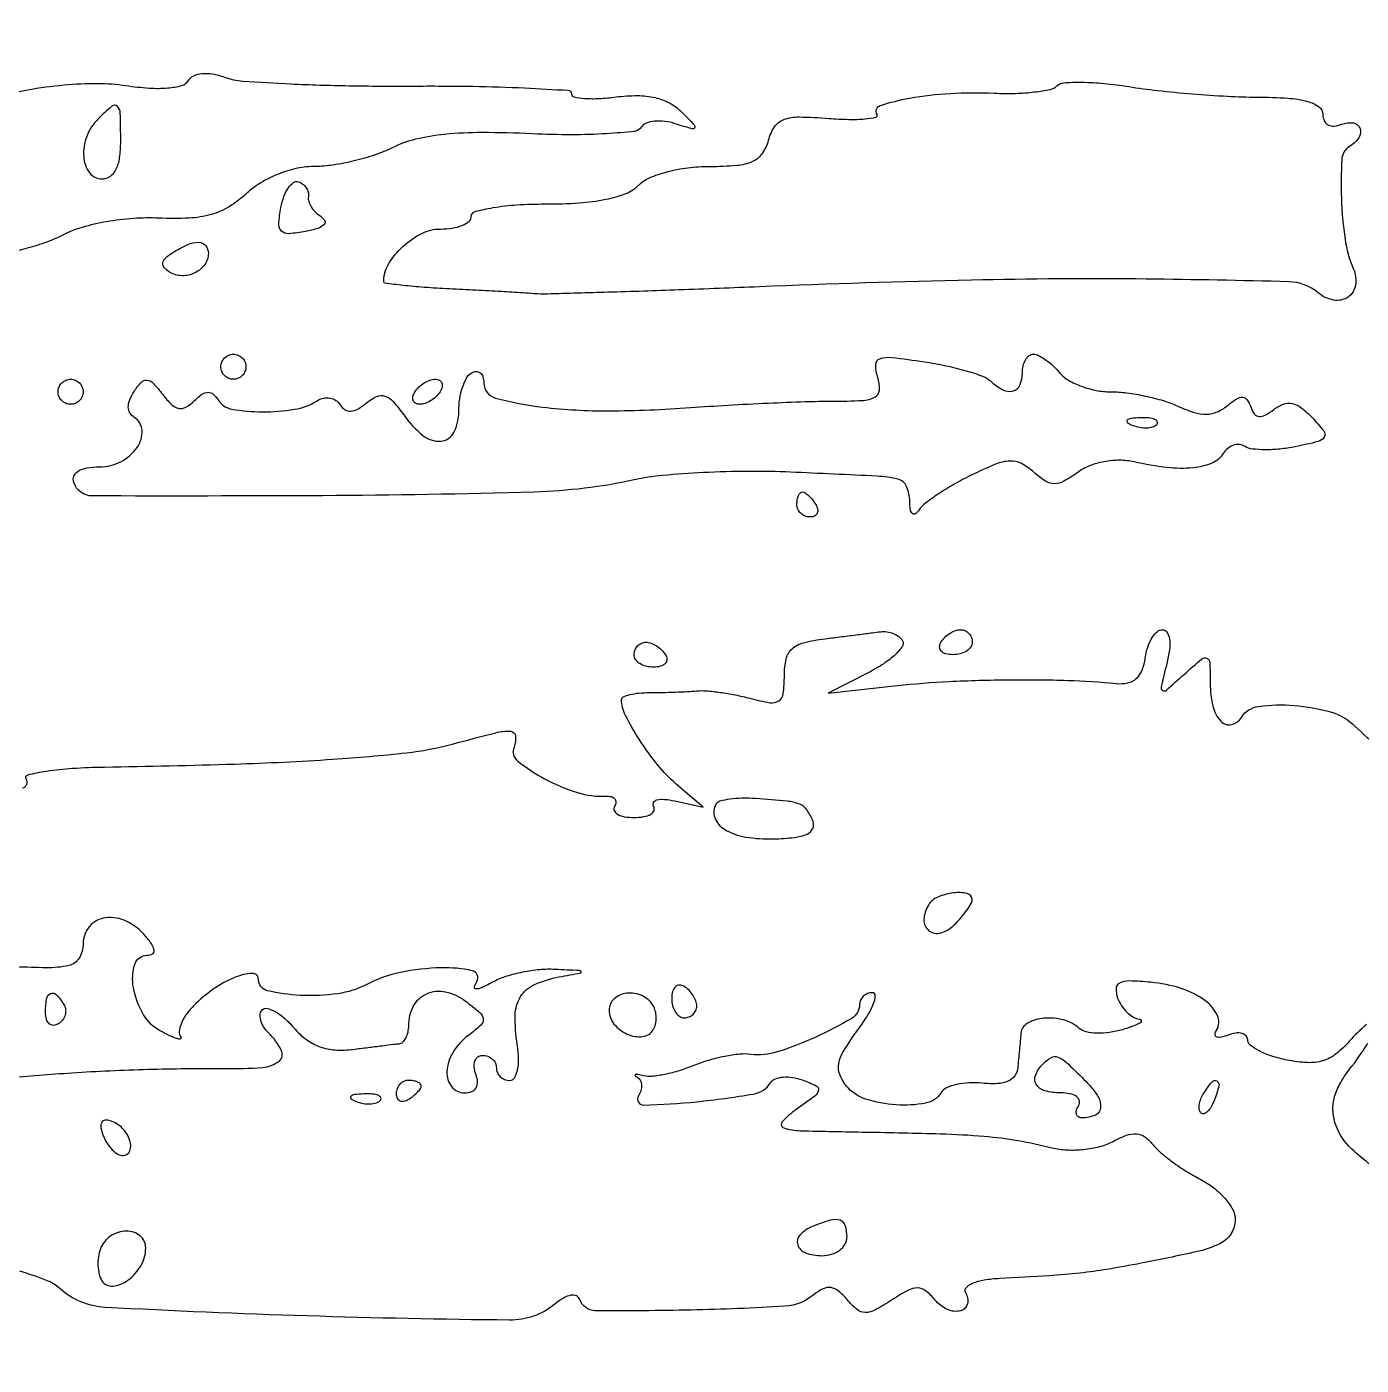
# Model space of a CAD drawing. Extents: x 0 to 4160, y 0 to 3120.
# Drawn here: x 3569.5 to 3676.1, y 1982.2 to 2089.2 of the extents above; entities that cross this region are included whole.
import ezdxf

# ---------------------------------------------------------------- set-up
doc = ezdxf.new("R2010")
doc.units = 0

msp = doc.modelspace()

# ---------------------------------------------------------------- linework, layer by layer
for points in [[(4159.499279, 606.274193, 0.000001), (4159.667734, 974.478125, 0.000057), (4159.806661, 1380.08378, 0.000034), (4159.883999, 1862.25), (4160, 3120), (3296.563358, 3120), (2433.126717, 3120)], [(757.647081, 3119.740147, 0.000002), (520.492565, 3119.487217, 0.4139)], [(1964.75, 0.149832, 0.000016), (2717.930904, 0.232101, 0.000028), (3351.473438, 0.357111)], [(3566.448822, 2083.450377, -0.017255), (3569.549381, 2084.115179, -0.021235), (3572.481256, 2084.51115, -0.023315), (3575.142029, 2084.631389, -0.036863), (3577.418194, 2084.459997, 0.020131), (3579.264196, 2084.258742, 0.03736), (3580.770144, 2084.268303, 0.046602), (3581.879039, 2084.463417, 0.189707), (3582.417169, 2084.865976, -0.147108), (3582.83907, 2085.239837, -0.085479), (3583.498131, 2085.416882, -0.066822), (3584.337259, 2085.381994, -0.042268), (3585.285402, 2085.130293, 0.068377), (3586.751253, 2084.821801, 0.005839), (3590.59478, 2084.593974, 0.007637), (3595.205273, 2084.445212, 0.005843), (3600.250021, 2084.418503, -0.005177), (3605.138903, 2084.39913, -0.008622), (3609.254717, 2084.269191, -0.002959), (3612.733829, 2084.078615, -0.39657), (3613.000021, 2083.795762, 0.356569), (3613.202903, 2083.547426, 0.032905), (3614.048327, 2083.432612, 0.030843), (3615.200477, 2083.42394, 0.018302), (3616.568753, 2083.548438, -0.032083), (3618.265376, 2083.6558, -0.055466), (3619.668617, 2083.498309, -0.066007), (3620.823247, 2083.071062, -0.074932), (3621.772114, 2082.370744, -0.004857), (3622.796888, 2081.325865, -0.318291), (3622.832605, 2081.089007, -0.362085), (3622.626856, 2080.999738, -0.005473), (3621.287517, 2081.408746, 0.044796), (3620.434293, 2081.597572, 0.05572), (3619.622448, 2081.611328, 0.066155), (3618.968282, 2081.460572, 0.166155), (3618.595098, 2081.153872, -0.231438), (3618.036623, 2080.801901, -0.011239), (3615.789875, 2080.610442, -0.016366), (3613.023213, 2080.527958, -0.010885), (3609.850346, 2080.606321, 0.011185), (3605.876078, 2080.702091, 0.025281), (3602.870499, 2080.55522, 0.033375), (3600.535867, 2080.163823, 0.057541), (3598.685767, 2079.493127, -0.034307), (3597.310037, 2078.920936, -0.021859), (3595.644326, 2078.438606, -0.021946), (3593.961014, 2078.107428, -0.037612), (3592.534923, 2078, 0.053095), (3591.105908, 2077.847823, 0.041178), (3589.607839, 2077.393442, 0.041105), (3588.201343, 2076.698408, 0.052271), (3587.045555, 2075.827814, -0.05125), (3585.66494, 2074.783453, -0.068137), (3584.222583, 2074.158035, -0.056194), (3582.459135, 2073.871995, -0.023537), (3580.049642, 2073.868458, 0.02938), (3578.0124, 2073.841676, 0.025039), (3575.879039, 2073.580201, 0.025937), (3573.921817, 2073.134534, 0.051275), (3572.442649, 2072.546805, -0.032291), (3571.111535, 2071.958564, -0.022361), (3569.542003, 2071.461266, -0.022624), (3567.984468, 2071.118063, -0.042387)], [(3569.166006, 2028.355379, 0.505252), (3569.454583, 2029.073486, -0.509952), (3569.593478, 2029.411789, -0.021685), (3571.076959, 2029.704322, -0.022067), (3573.148681, 2029.927274, -0.011894), (3575.714793, 2030.02815, 0.003882), (3586.089176, 2030.269571, 0.008755), (3593.942932, 2030.651086, 0.010826), (3599.811462, 2031.167072, 0.038977), (3603.5, 2031.86599, -0.00453), (3606.95463, 2032.770652, -0.074465), (3608.139398, 2032.887614, -0.374647), (3608.532556, 2032.508532, -0.113764), (3608.40736, 2031.619179, 0.327037), (3608.7124, 2030.498431, 0.045631), (3610.845458, 2029.095693, 0.046252), (3613.485935, 2027.985305, 0.090882), (3615.739238, 2027.703607, -0.072756), (3616.173023, 2027.665177, -0.160061), (3616.4534, 2027.492872, -0.200043), (3616.540376, 2027.218942, -0.117067), (3616.430221, 2026.887095, 0.243601), (3616.404808, 2026.551937, 0.165028), (3616.665188, 2026.260584, 0.088153), (3617.226177, 2026.063077, 0.040689), (3618, 2026, 0.041666), (3618.772891, 2026.064518, 0.090397), (3619.331245, 2026.266355, 0.167861), (3619.587724, 2026.564147, 0.237298), (3619.557637, 2026.906741, -0.277618), (3619.554102, 2027.201914, -0.202863), (3619.8232, 2027.402638, -0.082483), (3620.421434, 2027.448187, -0.031635), (3621.24862, 2027.321605), (3623.5, 2026.829727), (3621.36704, 2028.664863, -0.044477), (3619.905231, 2030.168133, -0.027215), (3618.45082, 2032.170861, -0.025144), (3617.305655, 2034.155205, -0.118838), (3617, 2035.423057, -0.29806), (3617.140362, 2035.637598, -0.04301), (3617.660937, 2035.813657, -0.037195), (3618.387703, 2035.935273, -0.02326), (3619.25, 2035.974045, 0.005364), (3620.221248, 2035.98293, 0.004143), (3621.279688, 2036.012743, 0.004189), (3622.267847, 2036.057066, 0.010013), (3623, 2036.110774, -0.043394), (3623.762172, 2036.115741, -0.014643), (3624.867188, 2035.994255, -0.014441), (3626.08711, 2035.787779, -0.016067), (3627.25, 2035.51712, 0.022815), (3628.842966, 2035.168946, 0.190234), (3629.551962, 2035.317406, 0.21951), (3629.910958, 2035.894821, 0.03103), (3630, 2037.328233, -0.053959), (3630.145393, 2038.671557, -0.155842), (3630.608865, 2039.472045, -0.124744), (3631.525797, 2039.95944, -0.029232), (3633.25, 2040.276604, 0.000332), (3634.581605, 2040.442754, 0.000346), (3635.895164, 2040.608461, 0.000332), (3637.030835, 2040.753293, 0.001516), (3637.690983, 2040.839963, -0.071507), (3638.187003, 2040.8354, -0.060595), (3638.692216, 2040.693939, -0.062816), (3639.130059, 2040.443526, -0.093328), (3639.426993, 2040.118128, -0.294436), (3639.418371, 2039.667103, -0.056153), (3638.861341, 2039.011108, -0.043951), (3637.936762, 2038.283456, -0.026958), (3636.73601, 2037.587924), (3633.5, 2035.939592), (3639, 2036.535689, -0.014821), (3643.153114, 2036.861625, -0.009822), (3647.933815, 2037.000479, -0.009882), (3652.628578, 2036.951791, -0.017402), (3656.499516, 2036.700082, 0.075715), (3657.417688, 2036.747326, 0.131047), (3658.096965, 2037.086549, 0.119727), (3658.556357, 2037.74565, 0.057338), (3658.819067, 2038.75, -0.042934), (3659.018067, 2039.611132, -0.057664), (3659.350256, 2040.339062, -0.071284), (3659.756717, 2040.835932, -0.18787), (3660.177959, 2041, -0.25364), (3660.549158, 2040.798751, -0.112312), (3660.748251, 2040.259207, -0.065384), (3660.747591, 2039.399048, -0.028646), (3660.533425, 2038.277154, 0.004629), (3660.085965, 2036.421742, 0.323768), (3660.203252, 2036.143438, 0.326565), (3660.50293, 2036.169146, 0.004673), (3661.925017, 2037.432141, -0.007773), (3663.315871, 2038.652058, -0.265396), (3663.731014, 2038.730023, -0.308971), (3663.966937, 2038.412009, -0.009735), (3664, 2036.714005, 0.058332), (3664.211755, 2034.905106, 0.127259), (3664.859626, 2033.679344, 0.268753), (3665.691646, 2033.416199, 0.202304), (3666.489919, 2033.983688, -0.225584), (3667.86895, 2034.874394, -0.051843), (3670.714715, 2034.948828, -0.051971), (3673.677828, 2034.40568, -0.125721), (3675.578724, 2033.278418, 0.044938), (3677.575753, 2031.611372, 0.038723)], [(3567.856957, 2005.183819, -0.007839), (3573.110084, 2005.606821, -0.009218), (3579.177869, 2005.887581, -0.009226), (3585.25, 2005.944362, 0.018971), (3588.334892, 2006.033346, 0.152543), (3589.642577, 2006.539839, 0.360865), (3589.825737, 2007.416908, 0.074796), (3588.816667, 2008.783333, -0.055262), (3588.414186, 2009.286182, -0.074847), (3588.179803, 2009.817928, -0.094298), (3588.142681, 2010.294713, -0.170386), (3588.310323, 2010.643657, -0.2629), (3588.700993, 2010.752297, -0.069229), (3589.32622, 2010.501725, -0.051772), (3590.06744, 2009.969357, -0.032521), (3590.818026, 2009.209818, 0.053307), (3591.824106, 2008.272869, 0.073788), (3592.906996, 2007.686877, 0.071931), (3594.134843, 2007.431467, 0.047831), (3595.574369, 2007.480594, -0.000887), (3596.74949, 2007.631752, -0.00105), (3597.860908, 2007.770343, -0.000913), (3598.799523, 2007.883645, -0.006674), (3599.25, 2007.9311, 0.168623), (3599.53657, 2008.061043, 0.083351), (3599.779687, 2008.384418, 0.067671), (3599.944442, 2008.845462, 0.052065), (3600, 2009.377555, -0.122054), (3600.388656, 2010.945979, -0.169365), (3601.440194, 2011.924482, -0.158935), (3602.928609, 2012.0718, -0.105613), (3604.502835, 2011.355487, -0.016705), (3605.688144, 2010.414722, -0.196927), (3605.95316, 2009.902717, -0.235331), (3605.757738, 2009.404055, -0.024184), (3604.75, 2008.577928, 0.09591), (3603.544045, 2007.26045, 0.122763), (3603.050732, 2005.69728, 0.185468), (3603.427521, 2004.502039, 0.22852), (3604.468615, 2004, 0.094119), (3605.027855, 2004.106211, 0.166113), (3605.382077, 2004.407358, 0.151899), (3605.496694, 2004.885039, 0.075244), (3605.361626, 2005.5, -0.06502), (3605.22328, 2006.073899, -0.112257), (3605.280284, 2006.559375, -0.151946), (3605.519085, 2006.878743, -0.158089), (3605.893011, 2007, -0.089132), (3606.315658, 2006.924054, -0.095054), (3606.674822, 2006.70625, -0.099889), (3606.91511, 2006.381499, -0.109914), (3607, 2006, 0.105157), (3607.081144, 2005.618445, 0.099185), (3607.311388, 2005.29375, 0.096392), (3607.655395, 2005.07612, 0.093239), (3608.060043, 2005, 0.258249), (3608.44178, 2005.211256, 0.087914), (3608.687882, 2005.819439, 0.05906), (3608.771905, 2006.738698, 0.032382), (3608.668361, 2007.866245, -0.042758), (3608.502446, 2010.204031, -0.135434), (3608.93782, 2011.696477, -0.151519), (3610.039026, 2012.656426, -0.058182), (3612, 2013.263003, 0.001257), (3613.715074, 2013.586218, 0.503529), (3613.761228, 2013.681988, 0.264667), (3613.629784, 2013.766141, 0.000918), (3611.684259, 2013.863818, 0.035624), (3610.45585, 2013.835693, 0.025306), (3609.092004, 2013.63694, 0.025678), (3607.80304, 2013.3124, 0.048387), (3606.813581, 2012.900232, -0.011387), (3605.830369, 2012.402495, -0.111926), (3605.380284, 2012.300464, -0.488752), (3605.253365, 2012.463465, -0.076633), (3605.43834, 2012.900232, 0.517315), (3605.073194, 2013.760924, 0.060411), (3602.603475, 2013.993965, 0.044299), (3599.331554, 2013.615581, 0.068835), (3596.658647, 2012.666685, -0.085427), (3594.334486, 2011.926956, -0.046444), (3591.332386, 2011.792134, -0.046736), (3588.725116, 2012.163132, -0.347014), (3588, 2013.082115, 0.432091), (3587.503879, 2013.549024, 0.082627), (3586.15173, 2013.238797, 0.053643), (3584.393066, 2012.283526, 0.048382), (3582.810217, 2010.946345, 0.039797), (3582.213833, 2010.228281, 0.057464), (3581.819432, 2009.504164, 0.073902), (3581.66949, 2008.881749, 0.212586), (3581.810217, 2008.470995, -0.412085), (3581.805698, 2008.333048, -0.261864), (3581.636439, 2008.2909, -0.040823), (3581.07372, 2008.496164, -0.012092), (3580.25, 2008.899729, -0.139894), (3578.824831, 2010.248131, -0.088306), (3578.015026, 2012.406573, -0.121082), (3578.123196, 2014.262528, -0.329057), (3579.122445, 2015, 0.122183), (3579.532179, 2015.101643, 0.300026), (3579.674576, 2015.361364, 0.128583), (3579.51771, 2015.808783, 0.024942), (3579, 2016.5, 0.104825), (3577.48746, 2017.69631, 0.145363), (3575.794218, 2017.989745, 0.189128), (3574.513301, 2017.304955, 0.178357), (3574, 2015.911763, -0.136181), (3573.684294, 2014.774123, -0.204143), (3572.860905, 2014.177993, -0.06152), (3571.049001, 2013.994342, -0.004959), (3566.25, 2014.146959, 0.006746)], [(3676.491473, 2009.459268, 0.045314), (3675.131566, 2008.151697, -0.047067), (3674.050009, 2007.119021, -0.093176), (3673.002739, 2006.570598, -0.086873), (3671.778431, 2006.4189, -0.036857), (3670.131566, 2006.623687, -0.028376), (3668.932179, 2006.935226, -0.040918), (3667.919897, 2007.35448, -0.047345), (3667.204759, 2007.811923, -0.230746), (3667, 2008.231989, 0.188809), (3666.87315, 2008.555935, 0.1461), (3666.544118, 2008.75058, 0.098296), (3666.042379, 2008.774726, 0.054688), (3665.448062, 2008.618443, -0.036081), (3664.864665, 2008.441629, -0.157926), (3664.510413, 2008.473997, -0.331259), (3664.392991, 2008.675953, -0.110562), (3664.51182, 2009.019125, 0.255555), (3664.574365, 2010.194241, 0.124495), (3663.582876, 2011.383537, 0.080715), (3661.674717, 2012.345766, 0.05264), (3659.252567, 2012.83876, 0.016642), (3657.562864, 2012.944212, 0.11932), (3656.768713, 2012.776215, 0.279264), (3656.482035, 2012.338802, 0.100818), (3656.609556, 2011.575097, 0.055981), (3656.925676, 2010.965288, 0.054185), (3657.372188, 2010.433404, 0.058792), (3657.875085, 2010.053694, 0.111024), (3658.356989, 2009.90032, -0.319097), (3658.498236, 2009.780196, -0.325908), (3658.429865, 2009.609924, -0.052456), (3657.892247, 2009.347538, -0.014542), (3657, 2009.051713, -0.038202), (3655.973229, 2008.827819, -0.041827), (3654.955313, 2008.772062, -0.04594), (3654.088792, 2008.877162, -0.129865), (3653.55, 2009.151393, 0.117686), (3652.300017, 2009.825832, 0.086798), (3650.727785, 2009.963494, 0.104095), (3649.422728, 2009.569399, 0.249509), (3648.88465, 2008.75, 0.000225), (3648.830847, 2008.164062, 0.000114), (3648.763631, 2007.426563, 0.000114), (3648.694608, 2006.665387, 0.00017), (3648.63465, 2006, -0.13564), (3648.397182, 2005.367502, -0.133575), (3647.867459, 2004.94226, -0.091055), (3647.014476, 2004.743227, -0.037636), (3645.82513, 2004.776072, 0.03745), (3644.754733, 2004.806029, 0.044029), (3643.749722, 2004.669639, 0.049444), (3642.945141, 2004.401495, 0.150297), (3642.516113, 2004.026072, -0.212076), (3641.274023, 2003.177657, -0.062456), (3638.916758, 2003.044204, -0.061084), (3636.486027, 2003.512218, -0.142412), (3634.965299, 2004.541812, -0.080354), (3634.416625, 2005.473198, -0.143726), (3634.340492, 2006.351148, -0.090128), (3634.761501, 2007.409004, -0.019528), (3635.872792, 2009.041812, 0.021306), (3636.640024, 2010.177758, 0.044669), (3637.114875, 2011.131032, 0.081492), (3637.250865, 2011.768292, 0.428231), (3637.029937, 2012, 0.091394), (3636.636749, 2011.927525, 0.095816), (3636.302544, 2011.720032, 0.099521), (3636.078904, 2011.410547, 0.107247), (3636, 2011.046917, -0.266566), (3635.37187, 2009.952448, -0.024926), (3632.506176, 2008.464462, -0.030166), (3629.416413, 2007.270439, -0.109163), (3627.329329, 2007.080012, 0.05691), (3626.43628, 2007.091425, 0.023151), (3625.232104, 2006.912865, 0.022547), (3623.942438, 2006.599188, 0.026699), (3622.758684, 2006.184362, -0.023188), (3621.616816, 2005.775194, -0.02387), (3620.452891, 2005.478021, -0.024463), (3619.423841, 2005.318987, -0.086323), (3618.758684, 2005.364157, 0.013432), (3618.307742, 2005.461763, 0.102454), (3618.091881, 2005.457899, 0.600865), (3618.072103, 2005.385478, 0.061773), (3618.256231, 2005.250695, -0.146697), (3618.493099, 2005.006896, -0.10468), (3618.595623, 2004.637975, -0.08711), (3618.546467, 2004.198232, -0.067219), (3618.349667, 2003.756756, 0.595666), (3618.768013, 2003.027585, 0.01932), (3623.003986, 2003.295527, 0.016758), (3627.518711, 2003.910204, 0.210021), (3628.924648, 2004.837077, -0.160957), (3629.285586, 2005.127585, -0.069441), (3629.895411, 2005.26387, -0.058519), (3630.643747, 2005.237147, -0.0477), (3631.421432, 2005.040287, -0.025696), (3632.529218, 2004.578911, -0.34311), (3632.714064, 2004.209297, -0.183728), (3632.426647, 2003.751591, -0.008915), (3630.948925, 2002.676779, 0.053181), (3629.826704, 2001.697914, 0.548), (3629.954305, 2001.209113, 0.071841), (3631.279157, 2000.982518, 0.002488), (3636.527494, 2000.872377, -0.003172), (3642.45949, 2000.73977, -0.013872), (3645.962357, 2000.541869, -0.021578), (3648.629789, 2000.200383, -0.018859), (3651.381971, 1999.618979, 0.050686), (3652.557623, 1999.447763, 0.035894), (3653.891593, 1999.485691, 0.036383), (3655.174631, 1999.709787, 0.061514), (3656.191354, 2000.10241, -0.032388), (3657.321032, 2000.615923, -0.108345), (3658.121473, 2000.73366, -0.140149), (3658.778219, 2000.495203, -0.069904), (3659.420835, 1999.876612, 0.050471), (3660.023056, 1999.250211, 0.0184), (3660.990808, 1998.487554, 0.018025), (3662.118015, 1997.725322, 0.020547), (3663.25, 1997.08102, -0.046585), (3664.302003, 1996.407517, -0.048945), (3665.192187, 1995.560799, -0.054155), (3665.802893, 1994.676511, -0.12469), (3666, 1993.898408, -0.141838), (3665.665397, 1992.742616, -0.143605), (3664.766315, 1991.950963, -0.054732), (3662.86166, 1991.304253, -0.006543), (3658.5, 1990.397896, -0.006733), (3655.756447, 1989.903378, -0.014202), (3653.613617, 1989.60913, -0.01125), (3651.168812, 1989.399436, -0.002854), (3647.190983, 1989.171044, 0.027592), (3645.961932, 1989.039261, 0.055354), (3645.022993, 1988.776792, 0.097977), (3644.502256, 1988.436734, 0.351077), (3644.457295, 1988.069098, -0.189551), (3644.621973, 1987.158524, -0.291732), (3644.085986, 1986.598476, -0.171071), (3643.016415, 1986.704951, -0.110443), (3642.021599, 1987.473974, 0.052761), (3641.277108, 1988.19972, 0.170855), (3640.633407, 1988.419329, 0.121835), (3639.856501, 1988.219184, 0.02136), (3638.549435, 1987.440434, -0.021287), (3637.222156, 1986.649379, -0.127902), (3636.448256, 1986.459598, -0.17154), (3635.797939, 1986.699723, -0.046179), (3635.008464, 1987.489801, 0.046265), (3634.321586, 1988.176969, 0.135565), (3633.716712, 1988.449747, 0.15084), (3633.098699, 1988.359342, 0.062092), (3632.377833, 1987.89861, -0.158958), (3630.025031, 1986.965833, -0.010218), (3622.55295, 1986.653835, -0.007353), (3614.899828, 1986.603406, -0.319683), (3613.662209, 1987.5, 0.210145), (3613.398597, 1987.789123, 0.150717), (3612.95864, 1987.841313, 0.08811), (3612.361494, 1987.618674, 0.039376), (3611.67235, 1987.135629, -0.176785), (3608.047994, 1985.853114, -0.005396), (3591.885706, 1986.186707, -0.005488), (3575.755482, 1986.871117, -0.172219), (3572.134038, 1988.378697, 0.092333), (3571.074867, 1989.030151, 0.017789), (3568.936431, 1989.766686, 0.018387)], [(3678.057292, 1997.325759, -0.033918), (3675.306911, 1999.5172, -0.119046), (3674.049865, 2001.381551, -0.070492), (3673.809461, 2002.479741, -0.077737), (3673.896802, 2003.563685, -0.068), (3674.33218, 2004.681692, -0.03943), (3675.130753, 2005.884859, 0.025466), (3676.584268, 2007.947508, 0.141581)]]:
    msp.add_lwpolyline(points, format="xyb")
for points in [[(3667.75, 2083.536363, -0.014321), (3670.201691, 2083.44913, -0.048843), (3671.776086, 2083.192127, -0.091439), (3672.682183, 2082.763571, -0.241178), (3673, 2082.143011, 0.111535), (3673.112014, 2081.647112, 0.162982), (3673.420303, 2081.327539, 0.139039), (3673.901142, 2081.228095, 0.073642), (3674.5, 2081.361626, -0.124407), (3675.438476, 2081.473706, -0.287021), (3675.965232, 2081.040996, -0.236126), (3675.858556, 2080.28218, -0.10382), (3675.103829, 2079.56417, 0.246469), (3674.506125, 2078.553152, 0.021022), (3674.479436, 2075.44062, 0.02775), (3674.769286, 2072.190578, 0.0653), (3675.428971, 2069.851151, -0.137004), (3675.605906, 2068.528169, -0.21121), (3675.006423, 2067.562702, -0.199915), (3673.855525, 2067.324362, -0.126239), (3672.597628, 2067.918976, 0.167943), (3670.291533, 2068.786846, 0.00419), (3658.896557, 2069.000895, 0.008185), (3644.933682, 2068.917591, 0.004614), (3628, 2068.382948, -0.001048), (3621.5689, 2068.133982, -0.001533), (3615.90625, 2067.94403, -0.000731), (3611.087014, 2067.804216, -0.02765), (3610, 2067.834382, 0.005715), (3609.12002, 2067.897496, 0.000914), (3607.398438, 2067.998049, 0.001011), (3605.369988, 2068.10869, 0.000887), (3603.25, 2068.216253, -0.005861), (3601.237016, 2068.338478, -0.009705), (3599.542188, 2068.49446, -0.003737), (3598.122167, 2068.663752, -0.377735), (3598, 2068.802389, -0.135734), (3598.383892, 2070.190473, -0.07122), (3599.521393, 2071.591851, -0.070019), (3601.035439, 2072.643191, -0.117319), (3602.535184, 2073, 0.038692), (3603.479035, 2073.073148, 0.057746), (3604.27596, 2073.29375, 0.075912), (3604.819221, 2073.61715, 0.224226), (3605, 2074, -0.338676), (3605.301577, 2074.394162, -0.024377), (3606.732143, 2074.707831, -0.026118), (3608.64371, 2074.928399, -0.015665), (3610.928571, 2075, 0.016904), (3613.618164, 2075.090957, 0.03292), (3615.745554, 2075.376506, 0.041961), (3617.343512, 2075.841402, 0.104986), (3618.357143, 2076.5, -0.095454), (3619.22927, 2077.09036, -0.03649), (3620.621248, 2077.56993, -0.033728), (3622.283743, 2077.892095, -0.031005), (3624.022191, 2078, 0.019865), (3626.214633, 2078.087141, 0.084699), (3627.480297, 2078.408221, 0.136496), (3628.248466, 2079.04061, 0.088971), (3628.73367, 2080.089555, -0.083226), (3629.215855, 2081.163969, -0.159842), (3629.950527, 2081.741103, -0.091084), (3631.189492, 2081.950223, -0.016251), (3633.544601, 2081.839555, 0.013958), (3635.152187, 2081.756623, 0.027224), (3636.435004, 2081.796154, 0.034544), (3637.29582, 2081.930041, 0.514606), (3637.395824, 2082.168628, -0.48724), (3637.652378, 2082.864634, -0.033298), (3640.008731, 2083.45201, -0.030869), (3643.227256, 2083.827062, -0.023997), (3646.75263, 2083.849285, 0.017084), (3648.435761, 2083.836632, 0.022124), (3649.97559, 2083.945967, 0.020594), (3651.224098, 2084.142725, 0.149434), (3651.75263, 2084.427471, -0.182509), (3652.30611, 2084.68117, -0.019347), (3653.74921, 2084.724563, -0.021882), (3655.530389, 2084.631168, -0.01588), (3657.5, 2084.377871, 0.012356), (3659.793679, 2084.066449, 0.007081), (3662.573438, 2083.798555, 0.00707), (3665.377346, 2083.60823, 0.011678)], [(3575.2, 2081.8, 0.105375), (3574.293564, 2080.402572, 0.107376), (3574.04379, 2078.766686, 0.144593), (3574.505004, 2077.501667, 0.237835), (3575.5, 2077, 0.152103), (3576.148955, 2077.202091, 0.12651), (3576.625, 2077.75, 0.082504), (3576.911037, 2078.677925, 0.033607), (3577, 2080, 0.007288), (3576.96718, 2082.251553, 0.191347), (3576.732135, 2082.796404, 0.39022), (3576.301637, 2082.814195, 0.020655)], [(3591.98959, 2075.586803, 0.125002), (3592.014566, 2075.202948, 0.06386), (3592.22215, 2074.763424, 0.057351), (3592.568197, 2074.338425, 0.054877), (3593.00654, 2073.995958, -0.151194), (3593.298516, 2073.66111, -0.315945), (3593.234723, 2073.338205, -0.11782), (3592.732579, 2073.044562, -0.026434), (3591.763396, 2072.8056, -0.028385), (3590.429577, 2072.628331, -0.214544), (3589.8465, 2072.839393, -0.220832), (3589.627424, 2073.410783, -0.030089), (3589.796015, 2074.713256, -0.039491), (3590.038837, 2075.598121, -0.06328), (3590.395223, 2076.294263, -0.089106), (3590.80229, 2076.707984, -0.238766), (3591.19957, 2076.76681, -0.08317), (3591.550521, 2076.580649, -0.081974), (3591.823691, 2076.289499, -0.086304), (3591.978648, 2075.940431, -0.107749)], [(3584, 2071.059017, -0.157003), (3583.70931, 2070.15609, -0.125625), (3582.922277, 2069.495964, -0.119043), (3581.878192, 2069.272314, -0.132676), (3580.893237, 2069.565983, -0.079241), (3580.475495, 2069.9263, -0.218762), (3580.374236, 2070.291912, -0.167837), (3580.582121, 2070.678736, -0.045108), (3581.143237, 2071.109687, -0.034982), (3582.349104, 2071.760408, -0.111115), (3583.241029, 2071.944544, -0.221678), (3583.779568, 2071.681713, -0.171775)], [(3646.45, 2060.87214, 0.062854), (3647.44582, 2060.165488, 0.185336), (3648.264567, 2060.062528, 0.238291), (3648.806018, 2060.527238, 0.098735), (3649, 2061.5, -0.056567), (3649.06512, 2062.073753, -0.075975), (3649.257782, 2062.559375, -0.095133), (3649.542775, 2062.884944, -0.167044), (3649.877555, 2063, -0.117955), (3650.299442, 2062.899069, -0.036411), (3650.863015, 2062.559375, -0.034151), (3651.45889, 2062.074049, -0.031583), (3652, 2061.5, 0.0883), (3652.680334, 2060.924716, 0.043305), (3653.710663, 2060.440625, 0.041161), (3654.900372, 2060.110852, 0.047066), (3656.075392, 2060, -0.032668), (3657.342167, 2059.917144, -0.020166), (3658.813932, 2059.663062, -0.020195), (3660.254301, 2059.292722, -0.033882), (3661.423333, 2058.852978, 0.030544), (3662.719866, 2058.355377, 0.079153), (3663.707193, 2058.208771, 0.100015), (3664.548639, 2058.38806, 0.070975), (3665.37314, 2058.894716, -0.029935), (3666.116141, 2059.439725, -0.158334), (3666.597903, 2059.567348, -0.233032), (3666.953491, 2059.367047, -0.068945), (3667.240133, 2058.791738, 0.076894), (3667.523848, 2058.244172, 0.210577), (3667.892799, 2058.030878, 0.154603), (3668.387022, 2058.129878, 0.038135), (3669.087379, 2058.589441, -0.076044), (3669.850814, 2059.011624, -0.141293), (3670.550885, 2059.062554, -0.112709), (3671.278923, 2058.726388, -0.038719), (3672.145833, 2057.943607, -0.023822), (3673.065327, 2056.876685, -0.306259), (3673.099981, 2056.377453, -0.2032), (3672.623461, 2056.01911, -0.011611), (3670.793127, 2055.608625, -0.024108), (3669.571169, 2055.424957, -0.026746), (3668.378987, 2055.368281, -0.02749), (3667.367964, 2055.429971, -0.109855), (3666.785491, 2055.632574, 0.116011), (3666.344633, 2055.779936, 0.100482), (3665.858914, 2055.726932, 0.093213), (3665.402715, 2055.480736, 0.084313), (3665.048219, 2055.078021, -0.156254), (3664.137248, 2054.299407, -0.075723), (3662.634956, 2053.922104, -0.053618), (3660.565862, 2053.947412, -0.025161), (3657.924581, 2054.399923, 0.054641), (3656.7627, 2054.529205, 0.046348), (3655.532177, 2054.416932, 0.047336), (3654.373033, 2054.08585, 0.065092), (3653.424581, 2053.564231, -0.030409), (3652.315736, 2052.850334, -0.129792), (3651.560032, 2052.654891, -0.143208), (3650.847848, 2052.867063, -0.039965), (3649.914998, 2053.581999, 0.063462), (3648.92221, 2054.271524, 0.133244), (3648.011556, 2054.47074, 0.085587), (3646.865912, 2054.21417, 0.016372), (3644.914998, 2053.334002, 0.015355), (3643.553746, 2052.612704, 0.017059), (3642.287341, 2051.832626, 0.016615), (3641.257961, 2051.098632, 0.080188), (3640.765313, 2050.578335, -0.081109), (3640.464932, 2050.262257, -0.359188), (3640.226966, 2050.271943, -0.178517), (3640.063055, 2050.581379, -0.031277), (3640.015313, 2051.25, 0.104362), (3639.753879, 2052.437371, 0.230445), (3639.057464, 2053.015813, 0.047672), (3637.397583, 2053.257975, 0.001474), (3630.5, 2053.579979, 0.012596), (3627.107181, 2053.642789, 0.010725), (3623.528125, 2053.542086, 0.010862), (3620.274378, 2053.309694, 0.029834), (3618, 2052.959731, -0.045767), (3610.016734, 2051.990207, -0.006174), (3593.114404, 2051.702255, -0.001788), (3574.738008, 2051.68182, -0.321224), (3573.254631, 2052.75, -0.1767), (3573.267304, 2053.262794, -0.163902), (3573.606799, 2053.666338, -0.097687), (3574.299569, 2053.920565, -0.039259), (3575.309678, 2054, 0.120366), (3577.003789, 2054.413822, 0.120187), (3578.317415, 2055.562217, 0.168375), (3578.70351, 2056.907129, 0.245554), (3578.086656, 2057.946444, -0.122698), (3577.737044, 2058.304801, -0.131176), (3577.607549, 2058.77635, -0.099086), (3577.719262, 2059.356031, -0.04815), (3578.07179, 2060.026393, -0.040371), (3578.650819, 2060.770837, -0.237975), (3579.099334, 2060.940572, -0.181708), (3579.584933, 2060.69697, -0.022993), (3580.353801, 2059.784798, 0.036118), (3581.069452, 2058.979594, 0.144277), (3581.647026, 2058.674903, 0.182838), (3582.214647, 2058.768152, 0.065316), (3582.876439, 2059.276439, -0.041035), (3583.491079, 2059.797697, -0.14756), (3583.972451, 2059.961688, -0.189455), (3584.390132, 2059.814345, -0.075359), (3584.791641, 2059.344142, 0.214158), (3585.876616, 2058.613705, 0.040788), (3588.305465, 2058.396817, 0.042932), (3590.882678, 2058.598977, 0.100453), (3592.680902, 2059.284731, -0.08853), (3593.181749, 2059.489415, -0.095803), (3593.708238, 2059.500125, -0.101193), (3594.178218, 2059.316547, -0.11124), (3594.519929, 2058.967754, 0.109623), (3594.905799, 2058.571362, 0.163431), (3595.369847, 2058.449665, 0.115515), (3595.936317, 2058.623363, 0.041319), (3596.633349, 2059.11067, -0.06693), (3597.442047, 2059.616628, -0.186015), (3598.0999, 2059.654547, -0.134061), (3598.755653, 2059.227928, -0.029125), (3599.601026, 2058.159228, 0.067992), (3601.111819, 2056.527024, 0.190297), (3602.568896, 2056.056851, 0.268897), (3603.607894, 2056.751509, 0.114522), (3604, 2058.440983, -0.037634), (3604.073842, 2059.42066, -0.041396), (3604.29375, 2060.346475, -0.045439), (3604.615492, 2061.093337, -0.130646), (3605, 2061.5, -0.122307), (3605.380284, 2061.621886, -0.187796), (3605.70625, 2061.519442, -0.150816), (3605.925804, 2061.195505, -0.074204), (3606, 2060.698308, 0.340673), (3606.928072, 2059.494277, 0.034762), (3610.704068, 2058.776163, 0.031069), (3615.988014, 2058.47825, 0.016797), (3622.5, 2058.734874, -0.003793), (3625.493486, 2058.930907, -0.003093), (3628.700393, 2059.096597, -0.003125), (3631.654531, 2059.212412, -0.008176), (3633.777933, 2059.247628, 0.011554), (3636.211955, 2059.304447, 0.108121), (3637.218692, 2059.574259, 0.266617), (3637.582832, 2060.139346, 0.089902), (3637.452991, 2061.148112, -0.076163), (3637.29321, 2062.168691, -0.323248), (3637.632836, 2062.642385, -0.110332), (3638.587059, 2062.741695, -0.008369), (3641.175058, 2062.395942, -0.015077), (3642.90054, 2062.082487, -0.017843), (3644.508611, 2061.679515, -0.016891), (3645.828921, 2061.249294, -0.098798)], [(3587, 2062, -0.099038), (3586.923658, 2061.618362, -0.097945), (3586.70625, 2061.29375, -0.097945), (3586.381638, 2061.076342, -0.099038), (3586, 2061, -0.099038), (3585.618362, 2061.076342, -0.097945), (3585.29375, 2061.29375, -0.097945), (3585.076342, 2061.618362, -0.099038), (3585, 2062, -0.099038), (3585.076342, 2062.381638, -0.097945), (3585.29375, 2062.70625, -0.097945), (3585.618362, 2062.923658, -0.099038), (3586, 2063, -0.099038), (3586.381638, 2062.923658, -0.097945), (3586.70625, 2062.70625, -0.097945), (3586.923658, 2062.381638, -0.099038)], [(3574, 2060, -0.099038), (3573.923658, 2059.618362, -0.097945), (3573.70625, 2059.29375, -0.097945), (3573.381638, 2059.076342, -0.099038), (3573, 2059, -0.099038), (3572.618362, 2059.076342, -0.097945), (3572.29375, 2059.29375, -0.097945), (3572.076342, 2059.618362, -0.099038), (3572, 2060, -0.099038), (3572.076342, 2060.381638, -0.097945), (3572.29375, 2060.70625, -0.097945), (3572.618362, 2060.923658, -0.099038), (3573, 2061, -0.099038), (3573.381638, 2060.923658, -0.097945), (3573.70625, 2060.70625, -0.097945), (3573.923658, 2060.381638, -0.099038)], [(3602.5, 2060, -0.064269), (3602.189439, 2059.617474, -0.051777), (3601.769763, 2059.29375, -0.053414), (3601.310186, 2059.073533, -0.085235), (3600.881966, 2059, -0.117858), (3600.550471, 2059.079239, -0.186277), (3600.357263, 2059.29375, -0.154201), (3600.338175, 2059.617617, -0.076764), (3600.5, 2060, -0.064269), (3600.810561, 2060.382526, -0.051777), (3601.230237, 2060.70625, -0.053414), (3601.689814, 2060.926467, -0.085235), (3602.118034, 2061, -0.117858), (3602.449529, 2060.920761, -0.186277), (3602.642737, 2060.70625, -0.154201), (3602.661825, 2060.382383, -0.076764)], [(3657.8125, 2057.316886, 0.051402), (3658.359369, 2057.160852, 0.05415), (3658.916927, 2057.123424, 0.060344), (3659.402231, 2057.202593, 0.126455), (3659.729167, 2057.395833, 0.296942), (3659.77538, 2057.614691, 0.208169), (3659.592839, 2057.799335, 0.077125), (3659.112848, 2057.910055, 0.028489), (3658.416667, 2057.921053, 0.018894), (3657.670344, 2057.862007, 0.168741), (3657.37858, 2057.720685, 0.470617), (3657.395823, 2057.538436, 0.054073)], [(3632.5, 2051, -0.082592), (3632.656512, 2050.6179, -0.161196), (3632.6254, 2050.29375, -0.182303), (3632.413961, 2050.078288, -0.108972), (3632.059017, 2050, -0.093332), (3631.654762, 2050.076123, -0.09642), (3631.311086, 2050.29375, -0.099167), (3631.081062, 2050.618444, -0.105053), (3631, 2051, -0.042167), (3631.032345, 2051.382849, -0.061769), (3631.129539, 2051.70625, -0.081139), (3631.272352, 2051.92554, -0.210953), (3631.440983, 2052, -0.151918), (3631.65171, 2051.934461, -0.038439), (3631.933975, 2051.70625, -0.035638), (3632.231006, 2051.382774, -0.029505)], [(3645, 2040, -0.153634), (3644.879982, 2039.618621, -0.097988), (3644.542039, 2039.29375, -0.080552), (3644.037096, 2039.074545, -0.062283), (3643.440983, 2039, -0.066118), (3642.889346, 2039.073267, -0.138808), (3642.521475, 2039.29375, -0.191142), (3642.392057, 2039.620352, -0.139169), (3642.5, 2040, -0.06081), (3642.806203, 2040.382515, -0.051032), (3643.2129, 2040.70625, -0.053229), (3643.653442, 2040.926698, -0.089642), (3644.059017, 2041, -0.105429), (3644.418051, 2040.923444, -0.099231), (3644.723586, 2040.70625, -0.096318), (3644.928382, 2040.381732, -0.092995)], [(3620.5, 2039, -0.139169), (3620.607943, 2038.620352, -0.191142), (3620.478525, 2038.29375, -0.138808), (3620.110654, 2038.073267, -0.066118), (3619.559017, 2038, -0.062283), (3618.962904, 2038.074545, -0.080552), (3618.457961, 2038.29375, -0.097988), (3618.120018, 2038.618621, -0.153634), (3618, 2039, -0.092995), (3618.071618, 2039.381732, -0.096318), (3618.276414, 2039.70625, -0.099231), (3618.581949, 2039.923444, -0.105429), (3618.940983, 2040, -0.089642), (3619.346558, 2039.926698, -0.053229), (3619.7871, 2039.70625, -0.051032), (3620.193797, 2039.382515, -0.06081)], [(3624.533139, 2027.05362, 0.234672), (3624.434263, 2025.988585, 0.167062), (3625.219051, 2025.0559, 0.094389), (3626.896646, 2024.439699, 0.04807), (3629.145906, 2024.287128, 0.020503), (3630.806576, 2024.402463, 0.077933), (3631.80672, 2024.674843, 0.174073), (3632.259353, 2025.110365, 0.209584), (3632.286731, 2025.695176, 0.060788), (3631.81023, 2026.5932, 0.147016), (3631.22703, 2027.054857, 0.070236), (3630.221272, 2027.298223, 0.006816), (3627.717156, 2027.50789, 0.022555), (3626.622147, 2027.535051, 0.030362), (3625.633928, 2027.454821, 0.030939), (3624.855185, 2027.294062, 0.190192)], [(3641.5, 2019, 0.127244), (3641.136132, 2017.825574, 0.246038), (3641.539742, 2016.957402, 0.240503), (3642.494476, 2016.782593, 0.124246), (3643.563758, 2017.420901, 0.018331), (3644.113665, 2018.012678, 0.022782), (3644.578104, 2018.603104, 0.021909), (3644.916455, 2019.122749, 0.134134), (3645, 2019.428571, 0.350819), (3644.606261, 2019.920676, 0.085966), (3643.494618, 2019.975934, 0.07052), (3642.243604, 2019.639587, 0.154657)], [(3572.457295, 2011.069098, -0.108373), (3572.598899, 2010.665803, -0.099685), (3572.565079, 2010.22714, -0.095498), (3572.360589, 2009.820631, -0.090427), (3572.016312, 2009.510081, -0.136093), (3571.63036, 2009.397824, -0.190788), (3571.298542, 2009.524436, -0.140899), (3571.074611, 2009.890269, -0.067432), (3571, 2010.440983, -0.039415), (3571.085158, 2011.519563, -0.25701), (3571.407182, 2011.933879, -0.315493), (3571.86686, 2011.838655, -0.050477)], [(3616, 2010.606989, 0.172186), (3616.391462, 2009.503947, 0.118429), (3617.455033, 2008.6904, 0.133563), (3618.676318, 2008.503739, 0.229753), (3619.526992, 2009.043674, 0.082675), (3619.707152, 2009.483714, 0.059425), (3619.762868, 2010.012829, 0.05882), (3619.692399, 2010.54644, 0.07634), (3619.5, 2011, 0.150192), (3618.614612, 2011.775084, 0.133976), (3617.403482, 2011.963762, 0.157732), (3616.399458, 2011.509712, 0.211367)], [(3621, 2011.559017, 0.062283), (3621.074545, 2010.962904, 0.080552), (3621.29375, 2010.457961, 0.097988), (3621.618621, 2010.120018, 0.153634), (3622, 2010, 0.092995), (3622.381732, 2010.071618, 0.096318), (3622.70625, 2010.276414, 0.099231), (3622.923444, 2010.581949, 0.105429), (3623, 2010.940983, 0.089642), (3622.926698, 2011.346558, 0.053229), (3622.70625, 2011.7871, 0.051032), (3622.382515, 2012.193797, 0.06081), (3622, 2012.5, 0.139169), (3621.620352, 2012.607943, 0.191142), (3621.29375, 2012.478525, 0.138808), (3621.073267, 2012.110654, 0.066118)], [(3653.916667, 2005.083333, -0.043943), (3654.969087, 2003.827672, -0.165454), (3655.250706, 2002.854912, -0.280079), (3654.831686, 2002.232196, -0.108506), (3653.774316, 2002, -0.137896), (3653.485653, 2002.081154, -0.191008), (3653.325641, 2002.29375, -0.139668), (3653.328814, 2002.617143, -0.066654), (3653.5, 2003, 0.202618), (3653.558599, 2003.378123, 0.181468), (3653.33165, 2003.70625, 0.104212), (3652.804599, 2003.928459, 0.047867), (3652.059017, 2004, -0.066383), (3650.800766, 2004.167793, -0.194303), (3650.116641, 2004.686754, -0.239982), (3650.065796, 2005.445075, -0.095613), (3650.666667, 2006.333333, -0.069073), (3651.3187, 2006.826415, -0.222758), (3651.847142, 2006.864097, -0.0966), (3652.497025, 2006.456856, -0.008255)], [(3599, 2003.940983, 0.108972), (3599.078288, 2003.586039, 0.182303), (3599.29375, 2003.3746, 0.161196), (3599.6179, 2003.343488, 0.082592), (3600, 2003.5, 0.029505), (3600.382774, 2003.768994, 0.035638), (3600.70625, 2004.066025, 0.038439), (3600.934461, 2004.34829, 0.151918), (3601, 2004.559017, 0.210953), (3600.92554, 2004.727648, 0.081139), (3600.70625, 2004.870461, 0.061769), (3600.382849, 2004.967655, 0.042167), (3600, 2005, 0.105053), (3599.618444, 2004.918938, 0.099167), (3599.29375, 2004.688914, 0.09642), (3599.076123, 2004.345238, 0.093332)], [(3664.345077, 2003.456872, -0.035865), (3664.083816, 2002.899181, -0.069269), (3663.786868, 2002.507038, -0.118528), (3663.50546, 2002.335123, -0.281567), (3663.276326, 2002.390341, -0.156651), (3663.142323, 2002.651151, -0.070517), (3663.133355, 2003.040231, -0.059701), (3663.242038, 2003.490157, -0.049364), (3663.458881, 2003.933469, -0.030391), (3664.120758, 2004.871774, -0.36195), (3664.525317, 2004.954259, -0.344086), (3664.696703, 2004.564815, -0.029555)], [(3595.8125, 2003.316886, 0.051402), (3596.359369, 2003.160852, 0.05415), (3596.916927, 2003.123424, 0.060344), (3597.402231, 2003.202593, 0.126455), (3597.729167, 2003.395833, 0.296942), (3597.77538, 2003.614691, 0.208169), (3597.592839, 2003.799335, 0.077125), (3597.112848, 2003.910055, 0.028489), (3596.416667, 2003.921053, 0.018894), (3595.670344, 2003.862007, 0.168741), (3595.37858, 2003.720685, 0.470617), (3595.395823, 2003.538436, 0.054073)], [(3575.606309, 2000.58356, 0.049992), (3575.911187, 1999.977839, 0.054888), (3576.322276, 1999.465171, 0.062067), (3576.772094, 1999.115141, 0.13514), (3577.190322, 1999, 0.310331), (3577.733894, 1999.373328, 0.180578), (3577.742032, 2000.198675, 0.106345), (3577.127369, 2001.180521, 0.120025), (3576.18682, 2001.77106, 0.108271), (3575.74444, 2001.818151, 0.257062), (3575.482386, 2001.633872, 0.161356), (3575.426249, 2001.219753, 0.045328)], [(3632.25, 1993.337719, 0.102952), (3631.249593, 1992.669762, 0.27874), (3631.060165, 1991.87234, 0.234902), (3631.692438, 1991.22275, 0.084568), (3633, 1991, 0.072314), (3633.769411, 1991.111864, 0.08892), (3634.416667, 1991.4375, 0.10214), (3634.846791, 1991.924246, 0.130775), (3635, 1992.5, 0.076163), (3634.860585, 1993.409933, 0.247643), (3634.441029, 1993.825992, 0.14628), (3633.666805, 1993.830013, 0.02456)], [(3575.380002, 1991.547887, 0.057837), (3575.216858, 1990.911251, 0.045664), (3575.185517, 1990.200251, 0.04706), (3575.281516, 1989.525202, 0.079734), (3575.500415, 1988.999329, 0.285488), (3576.367933, 1988.568394, 0.137882), (3577.570645, 1989.033744, 0.10134), (3578.624799, 1990.222179, 0.131653), (3579, 1991.622445, 0.223583), (3578.547305, 1992.584203, 0.179783), (3577.455688, 1992.964429, 0.144), (3576.188052, 1992.563079, 0.154135)]]:
    msp.add_lwpolyline(points, format="xyb", close=True)

doc.saveas('drawing.dxf')
